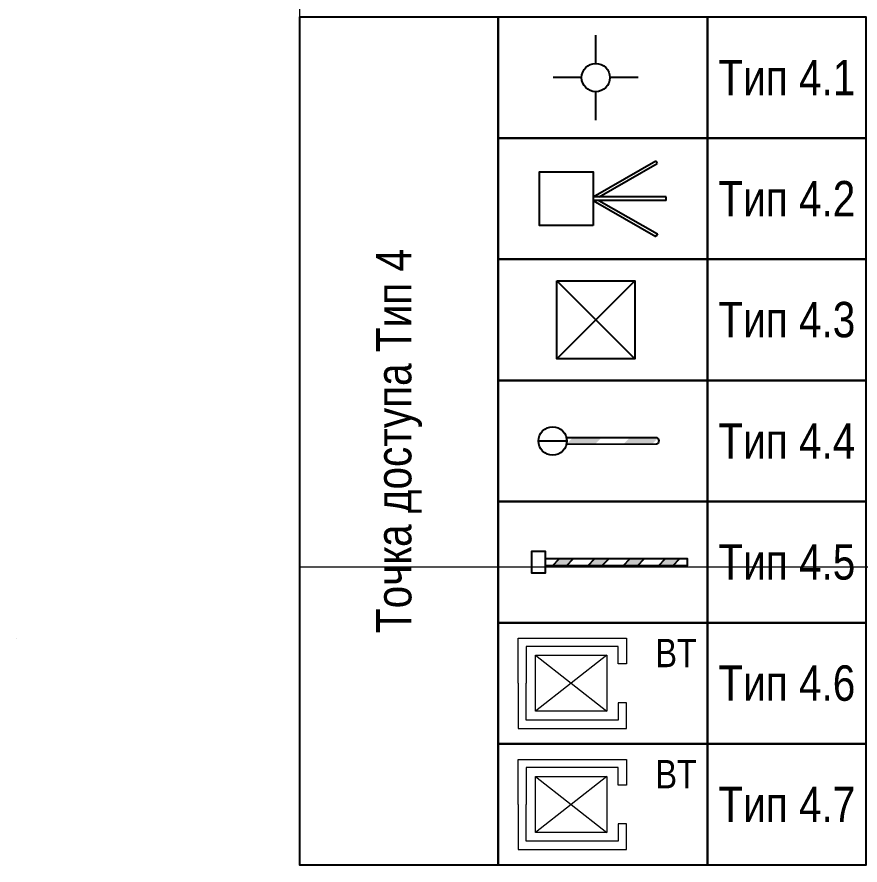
# Model space of a CAD drawing. Header units: millimetres. Extents: x -21000 to 351902, y -261781 to 19312.
# Drawn here: x 42000 to 47958, y -31304 to -25312 of the extents above; entities that cross this region are included whole.
import ezdxf
from ezdxf.enums import TextEntityAlignment as Align

# ---------------------------------------------------------------- set-up
doc = ezdxf.new("R2010")
doc.units = ezdxf.units.MM
doc.header["$MEASUREMENT"] = 0
doc.set_wipeout_variables(frame=1)
doc.layers.add('__Текст', color=7, linetype='Continuous', lineweight=0)
for name, color, linetype in [('_АТ-Имя', 7, 'Continuous'), ('_АТ-Спецификация', 7, 'Continuous'), ('_БЛ-Заливка', 7, 'Continuous'), ('_БЛ-Маска', 250, 'Continuous'), ('_БЛ-Рамки', 7, 'Continuous'), ('_ОВ-Устройства', 102, 'Continuous')]:
    doc.layers.add(name, color=color, linetype=linetype)
doc.layers.add('_АТ-Примечания', color=250, linetype='Continuous', plot=False)
doc.layers.add('NOPRINT', color=50, linetype='Continuous', plot=False)
doc.styles.add('Arial Narrow', font='ARIALN.TTF', dxfattribs={"height": 2.5})
doc.styles.add('Arial_Narrow_shtamp', font='ARIALN.TTF')
doc.styles.add('AT-Шрифт', font='ARIALN.TTF', dxfattribs={"height": 250})

# ---------------------------------------------------------------- blocks, each defined once
blk = doc.blocks.new('*U2')
at = {"layer": 'NOPRINT', "lineweight": 0}
for points in [[(20, 292), (205, 292), (205, 5), (20, 5)], [(0, 0), (0, 0), (0, 0), (0, 0)], [(210, 0), (210, 0), (210, 0), (210, 0)]]:
    blk.add_lwpolyline(points, close=True, dxfattribs=at)
at = {"layer": 'NOPRINT', "color": 1, "lineweight": 0, "style": 'Arial_Narrow_shtamp'}
blk.add_attdef('N_LISTA', text='', height=2, dxfattribs=at).set_placement((90.17, 7.418), align=Align.MIDDLE_LEFT)
blk = doc.blocks.new('Т')
for p, q in [((0, 1), (0, 3)), ((-1, 0), (-3, 0)), ((3, 0), (1, 0)), ((0, -3), (0, -1))]:
    blk.add_line(p, q)
blk.add_circle((0, 0), 1)
at = {"layer": '_АТ-Имя', "ltscale": 100, "style": 'AT-Шрифт'}
blk.add_attdef('NUMBER', text='', height=2, dxfattribs=at).set_placement((0, 3), align=Align.BOTTOM_CENTER)
at = {"layer": '_АТ-Примечания', "ltscale": 100, "style": 'AT-Шрифт', "flags": 1}
for tag, p in [('ABBREVIATION', (0, -0.5)), ('COMMENT1', (0, -0.961)), ('COMMENT2', (0, -1.421)), ('COMMENT3', (0, -1.882))]:
    blk.add_attdef(tag, p, '', height=0.25, dxfattribs=at)
at = {"layer": '_АТ-Спецификация', "ltscale": 100, "style": 'AT-Шрифт', "flags": 1}
for tag, p in [('NUM', (0, 3)), ('DESCRIPTION', (0, 2.5)), ('NAME', (0, 2)), ('CODE', (0, 1.5)), ('MADEBY', (0, 1)), ('POSITION', (0, 0.5)), ('POSITION2', (0, 0))]:
    blk.add_attdef(tag, p, '', height=0.25, dxfattribs=at)
blk = doc.blocks.new('ТШ')
at = {"layer": '_АТ-Имя', "ltscale": 100, "style": 'AT-Шрифт'}
blk.add_attdef('NUMBER', text='', height=2, dxfattribs=at).set_placement((0, 2.75), align=Align.BOTTOM_CENTER)
blk.add_wipeout([(-2.75, 2.75), (2.75, 2.75), (2.75, -2.75), (-2.75, -2.75)]).dxf.layer = '_БЛ-Маска'
for p, q in [((2.75, 2.75), (-2.75, -2.75)), ((-2.75, 2.75), (2.75, -2.75))]:
    blk.add_line(p, q)
blk.add_lwpolyline([(-2.75, 2.75), (2.75, 2.75), (2.75, -2.75), (-2.75, -2.75)], close=True)
at = {"layer": '_АТ-Примечания', "ltscale": 100, "style": 'AT-Шрифт', "flags": 1}
for tag, p in [('ABBREVIATION', (-2.75, -0.75)), ('COMMENT1', (-2.75, -1.211)), ('COMMENT2', (-2.75, -1.671)), ('COMMENT3', (-2.75, -2.132))]:
    blk.add_attdef(tag, p, '', height=0.25, dxfattribs=at)
at = {"layer": '_АТ-Спецификация', "ltscale": 100, "style": 'AT-Шрифт', "flags": 1}
for tag, p in [('NUM', (-2.75, 2.75)), ('DESCRIPTION', (-2.75, 2.25)), ('NAME', (-2.75, 1.75)), ('CODE', (-2.75, 1.25)), ('MADEBY', (-2.75, 0.75)), ('POSITION', (-2.75, 0.25)), ('POSITION2', (-2.75, -0.25))]:
    blk.add_attdef(tag, p, '', height=0.25, dxfattribs=at)
blk = doc.blocks.new('*U412')
at = {"layer": '_АТ-Примечания', "ltscale": 100, "style": 'AT-Шрифт', "flags": 1}
for tag, p in [('ABBREVIATION', (-100, -250)), ('COMMENT1', (-100, -296)), ('COMMENT2', (-100, -342)), ('COMMENT3', (-100, -388))]:
    blk.add_attdef(tag, p, '', height=25, dxfattribs=at)
blk.add_wipeout([(100, -150), (-100, -150), (-100, 150), (100, 150), (100, 50), (2100, 50), (2100, -50), (100, -50)]).dxf.layer = '_БЛ-Маска'
at = {"layer": '_БЛ-Заливка', "linetype": 'ByBlock', "lineweight": -2, "ltscale": 100}
for points in [[(497, 50), (297, 50), (197, -50), (397, -50)], [(997, 50), (797, 50), (697, -50), (897, -50)], [(1497, 50), (1297, 50), (1197, -50), (1397, -50)], [(1997, 50), (1797, 50), (1697, -50), (1897, -50)]]:
    blk.add_hatch(color=102, dxfattribs=at).paths.add_polyline_path(points)
at = {"ltscale": 100}
for points in [[(100, 0), (100, 150), (0, 150), (-100, 150), (-100, -150), (0, -150), (100, -150), (100, 0)], [(197, -50), (297, 50)], [(397, -50), (497, 50)], [(697, -50), (797, 50)], [(897, -50), (997, 50)], [(1197, -50), (1297, 50)], [(1397, -50), (1497, 50)], [(1697, -50), (1797, 50)], [(1897, -50), (1997, 50)]]:
    blk.add_lwpolyline(points, dxfattribs=at)
blk.add_lwpolyline([(100, 50), (2100, 50), (2100, -50), (100, -50)], close=True)
at = {"layer": '_АТ-Имя', "ltscale": 100, "style": 'AT-Шрифт'}
blk.add_attdef('NUMBER', text='', height=200, dxfattribs=at).set_placement((0, 150), align=Align.BOTTOM_CENTER)
at = {"layer": '_АТ-Примечания', "ltscale": 100, "style": 'AT-Шрифт', "flags": 1}
blk.add_attdef('LENGTH', (-100, -204), '', height=25, dxfattribs=at)
at = {"layer": '_АТ-Спецификация', "ltscale": 100, "style": 'AT-Шрифт', "flags": 1}
for tag, p in [('NUM', (-100, 150)), ('DESCRIPTION', (-100, 100)), ('CODE', (-100, 0)), ('NAME', (-100, 50)), ('MADEBY', (-100, -50)), ('POSITION', (-100, -100)), ('POSITION2', (-100, -150))]:
    blk.add_attdef(tag, p, '', height=25, dxfattribs=at)
blk = doc.blocks.new('*U414')
at = {"layer": '_БЛ-Заливка', "linetype": 'ByBlock', "lineweight": -2, "ltscale": 100}
h = blk.add_hatch(color=102, dxfattribs=at)
edge = h.paths.add_edge_path()
edge.add_arc((7.248, -0.002), 0.251, 46.63248, 70.42279)
edge.add_line((7.332, 0.234), (5.46, 0.234))
edge.add_line((5.46, 0.234), (4.991, -0.234))
edge.add_line((4.991, -0.234), (7.006, -0.234))
edge.add_line((7.006, -0.234), (7.42, 0.18))
edge = h.paths.add_edge_path()
edge.add_arc((0.031, 0), 0.969, 346.00517, 346.79966)
edge.add_line((0.974, -0.221), (1.43, 0.234))
edge.add_line((1.43, 0.234), (3.445, 0.234))
edge.add_line((3.445, 0.234), (2.976, -0.234))
edge.add_line((2.976, -0.234), (0.971, -0.234))
blk.add_line((-1, 0), (1, 0))
at = {"color": 0, "linetype": 'ByBlock', "lineweight": -2}
blk.add_lwpolyline([(0.97, -0.238, 0.12467), (0.97, 0.238), (7.332, 0.238, -0.70572), (7.332, -0.234)], format="xyb", close=True, dxfattribs=at)
blk.add_circle((0, 0), 1)
at = {"layer": '_АТ-Имя', "ltscale": 100, "style": 'AT-Шрифт'}
blk.add_attdef('NUMBER', text='', height=2, dxfattribs=at).set_placement((0, 1), align=Align.BOTTOM_CENTER)
at = {"layer": '_АТ-Примечания', "ltscale": 100, "style": 'AT-Шрифт', "flags": 1}
for tag, p in [('ABBREVIATION', (0, -2.5)), ('COMMENT1', (0, -2.961)), ('COMMENT2', (0, -3.421)), ('COMMENT3', (0, -3.882))]:
    blk.add_attdef(tag, p, '', height=0.25, dxfattribs=at)
at = {"layer": '_АТ-Спецификация', "ltscale": 100, "style": 'AT-Шрифт', "flags": 1}
for tag, p in [('NUM', (0, 1)), ('DESCRIPTION', (0, 0.5)), ('NAME', (0, 0)), ('CODE', (0, -0.5)), ('MADEBY', (0, -1)), ('POSITION', (0, -1.5)), ('POSITION2', (0, -2))]:
    blk.add_attdef(tag, p, '', height=0.25, dxfattribs=at)
blk = doc.blocks.new('ТТ')
blk.add_wipeout([(-1.894, 1.894), (1.894, 1.894), (1.894, 0.126), (6.333, 2.666), (6.439, 2.48), (2.324, 0.126), (7.071, 0.126), (7.071, -0.12), (2.315, -0.12), (6.444, -2.482), (6.34, -2.664), (1.894, -0.12), (1.894, -1.894), (-1.894, -1.894)]).dxf.layer = '_БЛ-Маска'
for p, q in [((1.894, 0.126), (6.333, 2.666)), ((2.324, 0.126), (6.439, 2.481)), ((6.333, 2.666), (6.439, 2.481)), ((7.071, 0.126), (1.894, 0.126)), ((7.071, -0.12), (7.071, 0.126)), ((7.071, -0.12), (1.894, -0.12)), ((1.894, -0.12), (6.34, -2.664)), ((2.315, -0.12), (6.444, -2.482)), ((6.444, -2.482), (6.34, -2.664))]:
    blk.add_line(p, q)
blk.add_lwpolyline([(1.894, -1.894), (-1.894, -1.894), (-1.894, 1.894), (1.894, 1.894)], close=True)
at = {"layer": '_АТ-Имя', "ltscale": 100, "style": 'AT-Шрифт'}
blk.add_attdef('NUMBER', text='', height=2, dxfattribs=at).set_placement((0, 1.894), align=Align.BOTTOM_CENTER)
at = {"layer": '_АТ-Примечания', "ltscale": 100, "style": 'AT-Шрифт', "flags": 1}
for tag, p in [('ABBREVIATION', (-1.894, -1.606)), ('COMMENT1', (-1.894, -2.067)), ('COMMENT2', (-1.894, -2.527)), ('COMMENT3', (-1.894, -2.988))]:
    blk.add_attdef(tag, p, '', height=0.25, dxfattribs=at)
at = {"layer": '_АТ-Спецификация', "ltscale": 100, "style": 'AT-Шрифт', "flags": 1}
for tag, p in [('NUM', (-1.894, 1.894)), ('DESCRIPTION', (-1.894, 1.394)), ('CODE', (-1.894, 0.394)), ('NAME', (-1.894, 0.894)), ('MADEBY', (-1.894, -0.106)), ('POSITION', (-1.894, -0.606)), ('POSITION2', (-1.894, -1.106))]:
    blk.add_attdef(tag, p, '', height=0.25, dxfattribs=at)

msp = doc.modelspace()

# ---------------------------------------------------------------- linework, layer by layer
at = {"linetype": 'Continuous'}
msp.add_lwpolyline([(44000, -25311.8), (45400, -25311.8), (45400, -31303.7), (44000, -31303.7)], close=True, dxfattribs=at)
at = {"elevation": 1800}
for points in [[(46881.1, -25311.8), (48000, -25311.8), (48000, -26167.8), (46881.1, -26167.8)], [(46881.1, -26167.8), (48000, -26167.8), (48000, -27023.8), (46881.1, -27023.8)], [(46881.1, -27023.8), (48000, -27023.8), (48000, -27879.7), (46881.1, -27879.7)], [(46881.1, -27879.7), (48000, -27879.7), (48000, -28735.7), (46881.1, -28735.7)], [(46881.1, -28735.7), (48000, -28735.7), (48000, -29591.7), (46881.1, -29591.7)], [(46881.1, -29591.7), (48000, -29591.7), (48000, -30447.7), (46881.1, -30447.7)], [(46881.1, -30447.7), (48000, -30447.7), (48000, -31303.7), (46881.1, -31303.7)]]:
    msp.add_lwpolyline(points, close=True, dxfattribs=at)
for points in [[(45400, -27879.7), (46881.1, -27879.7), (46881.1, -28735.7), (45400, -28735.7)], [(45400, -29591.7), (46881.1, -29591.7), (46881.1, -30447.7), (45400, -30447.7)], [(45400, -30447.7), (46881.1, -30447.7), (46881.1, -31303.7), (45400, -31303.7)]]:
    msp.add_lwpolyline(points, close=True)
at = {"color": 252, "lineweight": 15, "elevation": 1800}
for points in [[(45541, -30019.7), (45541, -29701.6), (46307.1, -29701.6), (46307.1, -29882.9), (46249.5, -29882.9), (46249.5, -29759.2), (45598.6, -29759.2), (45598.6, -30019.7)], [(45541, -30019.7), (45541, -30337.9), (46307.1, -30337.9), (46307.1, -30156.6), (46249.5, -30156.6), (46249.5, -30280.3), (45598.6, -30280.3), (45598.6, -30019.7)], [(45541, -30875.7), (45541, -30557.6), (46307.1, -30557.6), (46307.1, -30738.8), (46249.5, -30738.8), (46249.5, -30615.2), (45598.6, -30615.2), (45598.6, -30875.7)], [(45541, -30875.7), (45541, -31193.8), (46307.1, -31193.8), (46307.1, -31012.6), (46249.5, -31012.6), (46249.5, -31136.2), (45598.6, -31136.2), (45598.6, -30875.7)]]:
    msp.add_lwpolyline(points, dxfattribs=at)
at = {"color": 250, "lineweight": 15, "elevation": 1800}
for points in [[(45663.9, -29821.7), (46167.9, -29821.7), (46167.9, -30217.7), (45663.9, -30217.7)], [(45663.9, -30677.7), (46167.9, -30677.7), (46167.9, -31073.7), (45663.9, -31073.7)]]:
    msp.add_lwpolyline(points, close=True, dxfattribs=at)
for points in [[(45663.9, -29821.7), (46167.9, -30217.7)], [(46167.9, -29821.7), (45663.9, -30217.7)], [(45663.9, -30677.7), (46167.9, -31073.7)], [(46167.9, -30677.7), (45663.9, -31073.7)]]:
    msp.add_lwpolyline(points, dxfattribs=at)

# ---------------------------------------------------------------- block references
at = {"layer": '_БЛ-Рамки', "ltscale": 100, "xscale": 100, "yscale": 100, "zscale": 100}
msp.add_blockref('*U2', (21000, -29700), dxfattribs=at)
at = {"layer": '_ОВ-Устройства'}
for name, p, xscale, yscale, zscale in [('Т', (46090.5, -25739.8), 100, 100, 0.1), ('ТТ', (45881.6, -26595.8, 1800), 100, 100, 0.1), ('ТШ', (46090.5, -27451.8), 100, 100, 0.1), ('*U414', (45785.7, -28307.7), 100, 100, 100), ('*U412', (45685.7, -29163.7), 0.5, 0.5, 0.5)]:
    msp.add_blockref(name, p, dxfattribs=dict(at, xscale=xscale, yscale=yscale, zscale=zscale))

# ---------------------------------------------------------------- texts
at = {"layer": '__Текст', "color": 0, "linetype": 'ByBlock', "lineweight": -2, "attachment_point": 5, "style": 'Arial Narrow'}
for s, insert, char_height, width in [('Тип 4.1', (47440.5, -25739.8, 1800), 250, 1118.945), ('Тип 4.2', (47440.5, -26595.8, 1800), 250, 1118.945), ('Тип 4.3', (47440.5, -27451.8, 1800), 250, 1118.945), ('Тип 4.4', (47440.5, -28307.7, 1800), 250, 1118.945), ('Тип 4.5', (47440.5, -29163.7, 1800), 250, 1118.945), ('\\pxr0.38126,qr;ВТ', (46140.5, -29805.7, 1800), 200, 1481.056), ('Тип 4.6', (47440.5, -30019.7, 1800), 250, 1118.945), ('\\pxr0.38126,qr;ВТ', (46140.5, -30661.7, 1800), 200, 1481.056), ('Тип 4.7', (47440.5, -30875.7, 1800), 250, 1118.945)]:
    msp.add_mtext(s, dxfattribs=dict(at, insert=insert, char_height=char_height, width=width))
at = {"layer": '__Текст', "color": 0, "linetype": 'ByBlock', "lineweight": -2, "insert": (44700, -28307.7), "char_height": 250, "width": 5991.94, "attachment_point": 5, "rotation": 90, "style": 'Arial Narrow'}
msp.add_mtext('\\pxl0.5,r0.5,qc,t1;Точка доступа Тип 4', dxfattribs=at)

# ---------------------------------------------------------------- next in the draw order: linework, layer by layer
for points in [[(45400, -25311.8), (46881.1, -25311.8), (46881.1, -26167.8), (45400, -26167.8)], [(45400, -26167.8), (46881.1, -26167.8), (46881.1, -27023.8), (45400, -27023.8)], [(45400, -27023.8), (46881.1, -27023.8), (46881.1, -27879.7), (45400, -27879.7)], [(45400, -28735.7), (46881.1, -28735.7), (46881.1, -29591.7), (45400, -29591.7)]]:
    msp.add_lwpolyline(points, close=True)
at = {"elevation": 1800}
msp.add_lwpolyline([(45400, -26167.8), (46881.1, -26167.8), (46881.1, -27023.8), (45400, -27023.8)], close=True, dxfattribs=at)

# ---------------------------------------------------------------- next in the draw order: block references
at = {"layer": '_БЛ-Рамки', "ltscale": 100, "xscale": 100, "yscale": 100, "zscale": 100}
msp.add_blockref('*U2', (42000, -29700), dxfattribs=at)

doc.saveas('drawing.dxf')
